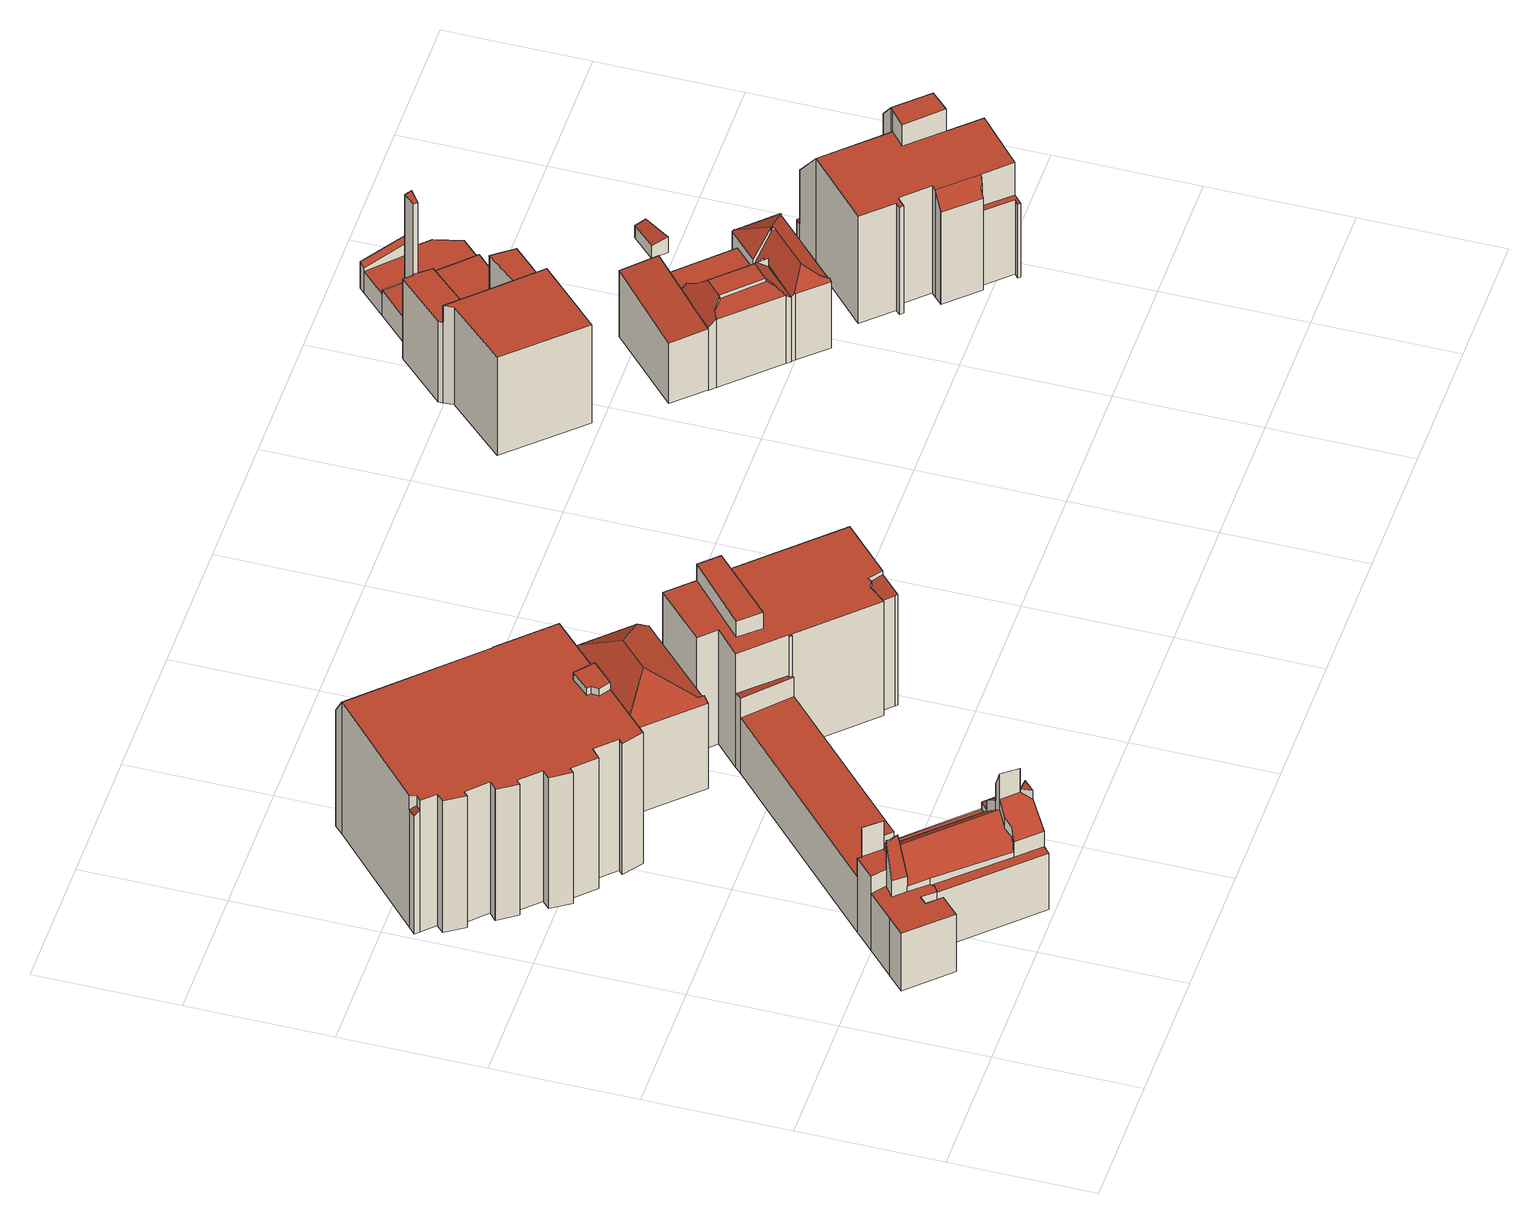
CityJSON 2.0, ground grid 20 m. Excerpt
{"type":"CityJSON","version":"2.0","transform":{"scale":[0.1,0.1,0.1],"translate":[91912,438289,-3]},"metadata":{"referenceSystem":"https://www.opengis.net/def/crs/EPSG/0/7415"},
"CityObjects":{
"building1":{"type":"Building","attributes":{"b3_bag_bag_overlap":0,"b3_dak_type":"slanted","b3_extrusie":"standard","b3_h_dak_50p":20.14,"b3_h_dak_70p":20.16,"b3_h_dak_max":21.25,"b3_h_dak_min":18.56,"b3_h_maaiveld":-2.49,"b3_h_nok":17.98,"b3_is_glas_dak":false,"b3_kas_warenhuis":false,"b3_mutatie_ahn3_ahn4":false,"b3_mutatie_ahn4_ahn5":false,"b3_n_nok":2,"b3_n_vlakken":11,"b3_rmse_lod12":0.512,"b3_rmse_lod13":0.512,"b3_rmse_lod22":0.178,"b3_t_run":475,"b3_val3dity_lod12":"[]","b3_val3dity_lod13":"[]","b3_val3dity_lod22":"[]","b3_volume_lod12":17142.14,"b3_volume_lod13":17142.14,"b3_volume_lod22":17075.92,"geconstateerd":false,"oorspronkelijkbouwjaar":1991,"status":"Pand in gebruik","b3_opp_grond":756.88,"b3_opp_dak_plat":670.08,"b3_opp_dak_schuin":101.06,"b3_opp_scheidingsmuur":464.75,"b3_opp_buitenmuur":2243.41},"children":["building1-1"]},
"building1-1":{"type":"BuildingPart","parents":["building1"],"geometry":[{"type":"Solid","lod":"2.2","boundaries":[[[[0,1,2,3,4,5,6,7,8,9,10,11,12,13,14,15,16,17,18,19,20,21,22,23,24,25,26,27,28,29,30,31,32,33,34,35,36,37,38,39,40,41,42]],[[43,1,0,44]],[[45,39,38,46]],[[46,38,37,47]],[[47,37,36,48]],[[49,50,51,52]],[[48,36,35,53]],[[53,35,34,54]],[[54,34,33,55]],[[56,22,21,57]],[[58,31,30,59]],[[59,30,29,60]],[[55,33,32,61]],[[61,32,31,58]],[[62,23,22,56]],[[44,0,42,63]],[[64,25,24,65]],[[66,67,26,25,64]],[[65,24,23,62]],[[68,17,16,69]],[[70,18,17,68]],[[71,13,12,72]],[[73,14,13,71]],[[74,19,18,70]],[[75,15,14,73]],[[76,11,10,77]],[[69,16,15,75]],[[72,12,11,76]],[[78,79,7,6,80,81]],[[77,10,9,82]],[[82,9,8,83]],[[83,8,7,79]],[[84,85,79,78]],[[86,4,3,87]],[[87,3,2,88]],[[88,2,1,43]],[[89,41,40,90]],[[63,42,41,89]],[[90,40,39,45]],[[80,6,5,91]],[[81,80,50,49]],[[91,5,4,86]],[[92,93,85,84]],[[94,95,67,66]],[[96,27,26,67]],[[60,29,28,97,98]],[[97,28,27,96]],[[98,97,95,94]],[[52,51,99,100]],[[100,99,93,92]],[[101,20,19,74]],[[57,21,20,101]],[[91,86,87,88,43,44,63]],[[95,97,96,67]],[[100,92,84,78,81,49,52]],[[90,60,98,94,66,64,65,62,56,57,101,74,70,68,69,75,73,71,72,76,77,82,83,79,85,93,99,51,50,80,91,63,89]],[[60,90,45,46,47,48,53,54,55,61,58,59]]]],"semantics":{"surfaces":[{"type":"GroundSurface"},{"type":"WallSurface","on_footprint_edge":true},{"type":"WallSurface","on_footprint_edge":false},{"type":"RoofSurface","b3_hellingshoek":59.51,"b3_h_dak_min":16.57,"b3_h_dak_50p":18.4,"b3_h_dak_max":20.14,"b3_azimut":45.91,"b3_h_dak_70p":19.05},{"type":"RoofSurface","b3_h_dak_min":17.63,"b3_azimut":318.28,"b3_hellingshoek":42.63,"b3_h_dak_70p":18.32,"b3_h_dak_50p":18.01,"b3_h_dak_max":20.17},{"type":"RoofSurface","b3_h_dak_min":21.25,"b3_hellingshoek":0.167,"b3_h_dak_70p":21.26,"b3_h_dak_max":21.26,"b3_h_dak_50p":21.26,"b3_azimut":352.09},{"type":"RoofSurface","b3_azimut":146.89,"b3_h_dak_min":20.11,"b3_h_dak_70p":20.16,"b3_hellingshoek":0.109,"b3_h_dak_max":21.26,"b3_h_dak_50p":20.15},{"type":"RoofSurface","b3_hellingshoek":59.97,"b3_h_dak_max":20.18,"b3_h_dak_50p":18.51,"b3_h_dak_70p":19.17,"b3_azimut":45.55,"b3_h_dak_min":16.09}],"values":[[0,1,1,1,1,2,1,1,1,1,1,1,1,1,1,1,1,1,1,1,1,1,1,1,1,1,1,1,1,1,1,1,2,1,1,1,1,1,1,1,2,1,2,2,1,1,1,2,2,2,1,1,3,4,5,6,7]]}}]},
"building2":{"type":"Building","attributes":{"b3_bag_bag_overlap":0,"b3_dak_type":"slanted","b3_extrusie":"standard","b3_h_dak_50p":10.95,"b3_h_dak_70p":17.66,"b3_h_dak_max":20.5,"b3_h_dak_min":7.57,"b3_h_maaiveld":-2.01,"b3_h_nok":18.55,"b3_is_glas_dak":false,"b3_kas_warenhuis":false,"b3_mutatie_ahn3_ahn4":false,"b3_mutatie_ahn4_ahn5":false,"b3_n_nok":6,"b3_n_vlakken":36,"b3_rmse_lod12":6.91,"b3_rmse_lod13":0.881,"b3_rmse_lod22":0.302,"b3_t_run":1034,"b3_val3dity_lod12":"[]","b3_val3dity_lod13":"[]","b3_val3dity_lod22":"[303]","b3_volume_lod12":17277.95,"b3_volume_lod13":12801.26,"b3_volume_lod22":12811.57,"geconstateerd":false,"oorspronkelijkbouwjaar":1930,"status":"Pand in gebruik","b3_opp_grond":878.5,"b3_opp_dak_plat":703.09,"b3_opp_dak_schuin":253.64,"b3_opp_scheidingsmuur":311.69,"b3_opp_buitenmuur":2917.66},"children":["building2-1"]},
"building2-1":{"type":"BuildingPart","parents":["building2"],"geometry":[{"type":"Solid","lod":"2.2","boundaries":[[[[102,103,104,105,106,107,108,109,110,111,112,113,114,115,116,117,118,119,120,121,122,123,124,125,126,127,128,129,130,131,132,133,134,135,136,137,138,139]],[[140,109,108,141]],[[142,133,132,143]],[[143,132,131,144]],[[145,125,124,146]],[[147,123,122,148]],[[146,124,123,147]],[[149,150,151,152]],[[148,122,121,153]],[[153,121,120,154]],[[154,120,119,155]],[[156,128,127,157]],[[158,126,125,145]],[[159,160,161,162]],[[163,164,160,159]],[[165,114,113,166,167]],[[168,169,170,171]],[[172,173,169,168]],[[174,157,127,126,158,175]],[[176,156,177,178]],[[141,108,107,177]],[[179,180,181,182]],[[182,181,106,105,183]],[[184,185,186,187]],[[188,189,185,184]],[[190,165,191,192]],[[192,191,193,194]],[[194,193,115,114,165,190]],[[195,112,111,196,197]],[[166,113,112,195]],[[198,152,151,199,200]],[[201,202,152,198]],[[203,204,205,206]],[[167,166,207,208]],[[209,210,116,115,193]],[[211,212,164,163]],[[173,134,133,142]],[[213,139,138,214]],[[214,138,137,215]],[[216,136,135,217]],[[218,217,135,134,173,172]],[[219,129,128,156,176]],[[220,192,191,221,222]],[[223,211,191,192,220]],[[222,221,224,212,211,223]],[[208,207,149,224,221]],[[189,118,117,225]],[[197,196,150,149,207]],[[183,105,104,226]],[[227,228,157,174]],[[229,230,228,227]],[[155,119,118,189,188]],[[231,110,109,140]],[[232,102,139,213]],[[233,234,180,179]],[[235,219,234,233]],[[236,237,238,239]],[[237,240,187,241]],[[225,117,116,210]],[[242,243,244,210,209]],[[245,246,247,248]],[[249,250,215,251]],[[251,215,137,136,216]],[[171,170,217,218]],[[248,247,250,249]],[[252,130,129,219,235]],[[144,131,130,252]],[[178,177,107,106,181]],[[196,111,110,231]],[[162,161,243,242]],[[253,254,255,256]],[[256,255,257,258]],[[206,205,259]],[[260,259,254,253]],[[175,158,261,257]],[[226,104,103,262,263]],[[263,262,246,245]],[[262,103,102,232]],[[239,238,259,260]],[[204,203,264]],[[265,229,264,266]],[[266,264,202,201]],[[200,199,230,229,265]],[[267,268,240,237,236]],[[258,257,261,268,267]],[[241,187,186,244,243]],[[194,190,192]],[[222,223,220]],[[208,221,191,165,167]],[[197,207,166,195]],[[171,218,172,168]],[[178,181,180,234,219,176]],[[162,242,209,193,191,211,163,159]],[[264,229,227,174,175,257,255,254,259,205,204]],[[244,186,185,189,225,210]],[[263,245,248,249,251,216,217,170,169,173,142,143,144,252,235,233,179,182,183,226]],[[232,213,214,215,250,247,246,262]],[[258,267,236,239,260,253,256]],[[200,265,266,201,198]],[[202,264,203,206,212,224,149,152]],[[230,199,151,150,196,231,140,141,177,156,157,228]],[[268,261,158,145,146,147,148,153,154,155,188,184,187,240]],[[241,243,161,160,164,212,206,259,238,237]]]],"semantics":{"surfaces":[{"type":"GroundSurface"},{"type":"WallSurface","on_footprint_edge":true},{"type":"WallSurface","on_footprint_edge":false},{"type":"RoofSurface","b3_h_dak_70p":14.77,"b3_h_dak_min":14.74,"b3_h_dak_50p":14.77,"b3_azimut":259.97,"b3_hellingshoek":4.01,"b3_h_dak_max":14.81},{"type":"RoofSurface","b3_h_dak_max":18.52,"b3_h_dak_50p":16.99,"b3_hellingshoek":66.55,"b3_h_dak_70p":17.67,"b3_h_dak_min":15.36,"b3_azimut":48.12},{"type":"RoofSurface","b3_h_dak_min":10.24,"b3_h_dak_max":17.58,"b3_h_dak_50p":11.87,"b3_azimut":45.06,"b3_h_dak_70p":12.53,"b3_hellingshoek":42.79},{"type":"RoofSurface","b3_h_dak_min":8.9,"b3_h_dak_70p":8.93,"b3_h_dak_50p":8.92,"b3_azimut":34.21,"b3_h_dak_max":10.24,"b3_hellingshoek":1.64},{"type":"RoofSurface","b3_h_dak_max":20.46,"b3_azimut":275.1,"b3_h_dak_70p":20.45,"b3_h_dak_min":20.43,"b3_h_dak_50p":20.45,"b3_hellingshoek":0.159},{"type":"RoofSurface","b3_h_dak_max":17.65,"b3_hellingshoek":9.45,"b3_h_dak_min":10.74,"b3_h_dak_70p":10.9,"b3_h_dak_50p":10.86,"b3_azimut":48.07},{"type":"RoofSurface","b3_h_dak_max":18.52,"b3_azimut":226.75,"b3_hellingshoek":43.1,"b3_h_dak_70p":13.18,"b3_h_dak_min":10.29,"b3_h_dak_50p":12.5},{"type":"RoofSurface","b3_h_dak_min":10.75,"b3_h_dak_50p":10.78,"b3_azimut":0.956,"b3_hellingshoek":0.582,"b3_h_dak_70p":10.78,"b3_h_dak_max":16.3},{"type":"RoofSurface","b3_hellingshoek":0.188,"b3_h_dak_70p":7.69,"b3_h_dak_50p":7.68,"b3_h_dak_min":7.65,"b3_azimut":348.84,"b3_h_dak_max":10.61},{"type":"RoofSurface","b3_h_dak_max":20.46,"b3_h_dak_70p":17.69,"b3_h_dak_50p":17.68,"b3_hellingshoek":0.209,"b3_azimut":232.48,"b3_h_dak_min":17.65},{"type":"RoofSurface","b3_h_dak_min":16.85,"b3_h_dak_50p":17,"b3_h_dak_max":17.68,"b3_azimut":310.42,"b3_h_dak_70p":17.05,"b3_hellingshoek":4.96},{"type":"RoofSurface","b3_h_dak_max":16.3,"b3_h_dak_min":11.21,"b3_h_dak_50p":13.75,"b3_h_dak_70p":14.61,"b3_azimut":224.61,"b3_hellingshoek":67.31},{"type":"RoofSurface","b3_h_dak_50p":13.28,"b3_h_dak_70p":14.14,"b3_azimut":48.12,"b3_hellingshoek":66.55,"b3_h_dak_max":15.18,"b3_h_dak_min":9.94},{"type":"RoofSurface","b3_h_dak_70p":11.21,"b3_h_dak_max":16.22,"b3_h_dak_min":8.38,"b3_azimut":46.37,"b3_h_dak_50p":10.43,"b3_hellingshoek":42.71},{"type":"RoofSurface","b3_h_dak_70p":7.61,"b3_h_dak_min":7.56,"b3_hellingshoek":0.188,"b3_h_dak_max":10.92,"b3_h_dak_50p":7.6,"b3_azimut":348.85},{"type":"RoofSurface","b3_h_dak_max":14.62,"b3_azimut":110.51,"b3_h_dak_min":7.82,"b3_h_dak_70p":7.95,"b3_h_dak_50p":7.92,"b3_hellingshoek":1.21},{"type":"RoofSurface","b3_h_dak_max":16.29,"b3_h_dak_50p":10.8,"b3_h_dak_min":8.67,"b3_azimut":226.37,"b3_h_dak_70p":11.6,"b3_hellingshoek":42.58}],"values":[[0,1,1,1,1,1,1,2,1,1,1,1,1,2,2,1,2,2,1,2,1,2,1,2,2,2,2,1,1,1,2,2,2,2,1,2,1,1,1,1,1,1,2,2,2,2,1,2,1,2,2,1,1,1,2,2,2,2,1,2,2,2,1,2,2,1,1,1,1,2,2,2,2,2,2,1,2,1,2,2,2,2,2,2,2,2,3,4,5,6,7,8,9,10,11,12,13,14,15,16,17,18,19]]}}]},
"building3":{"type":"Building","attributes":{"b3_dak_type":"slanted","b3_extrusie":"standard","b3_h_dak_50p":14.19,"b3_h_dak_70p":14.82,"b3_h_dak_max":16.37,"b3_h_dak_min":12.75,"b3_h_maaiveld":-1.86,"b3_h_nok":16.47,"b3_is_glas_dak":false,"b3_kas_warenhuis":false,"b3_mutatie_ahn3_ahn4":false,"b3_mutatie_ahn4_ahn5":false,"b3_n_nok":1,"b3_n_vlakken":7,"b3_rmse_lod12":1.11,"b3_rmse_lod13":1.11,"b3_rmse_lod22":0.16,"b3_t_run":162,"b3_val3dity_lod12":"[]","b3_val3dity_lod13":"[]","b3_val3dity_lod22":"[]","b3_volume_lod12":3183.1,"b3_volume_lod13":3183.1,"b3_volume_lod22":3075.85,"geconstateerd":false,"oorspronkelijkbouwjaar":1896,"status":"Pand in gebruik","b3_opp_grond":190.86,"b3_opp_dak_plat":0,"b3_opp_dak_schuin":225.06,"b3_opp_scheidingsmuur":0,"b3_opp_buitenmuur":826.29},"children":["building3-1"]},
"building3-1":{"type":"BuildingPart","parents":["building3"],"geometry":[{"type":"Solid","lod":"2.2","boundaries":[[[[269,270,271,272,273,274,275,276]],[[277,269,276,278]],[[279,272,271,280]],[[281,273,272,279]],[[282,275,274,283]],[[278,276,275,282]],[[283,274,273,281]],[[284,285,286]],[[280,271,270,285,284]],[[285,270,269,277]],[[278,282,287]],[[283,281,279,288,287,282]],[[280,284,286,288,279]],[[285,277,278,287,288,286]]]],"semantics":{"surfaces":[{"type":"GroundSurface"},{"type":"WallSurface","on_footprint_edge":true},{"type":"WallSurface","on_footprint_edge":false},{"type":"RoofSurface","b3_h_dak_70p":14.69,"b3_h_dak_50p":14.27,"b3_azimut":45.88,"b3_hellingshoek":31.55,"b3_h_dak_max":15.99,"b3_h_dak_min":13.57},{"type":"RoofSurface","b3_h_dak_50p":14.01,"b3_h_dak_min":12.43,"b3_h_dak_70p":14.78,"b3_h_dak_max":16.53,"b3_azimut":316.73,"b3_hellingshoek":32.27},{"type":"RoofSurface","b3_h_dak_max":16.48,"b3_h_dak_50p":13.88,"b3_h_dak_min":12.78,"b3_h_dak_70p":14.39,"b3_hellingshoek":31.09,"b3_azimut":226.27},{"type":"RoofSurface","b3_h_dak_max":16.53,"b3_h_dak_min":12.73,"b3_h_dak_70p":14.96,"b3_hellingshoek":32.32,"b3_h_dak_50p":14.28,"b3_azimut":135.27}],"values":[[0,1,1,1,1,1,1,2,1,1,3,4,5,6]]}}]},
"building4":{"type":"Building","attributes":{"b3_bag_bag_overlap":0,"b3_dak_type":"slanted","b3_extrusie":"standard","b3_h_dak_50p":5.81,"b3_h_dak_70p":16.76,"b3_h_dak_max":17.13,"b3_h_dak_min":3.62,"b3_h_maaiveld":0.023,"b3_is_glas_dak":false,"b3_kas_warenhuis":false,"b3_mutatie_ahn3_ahn4":false,"b3_mutatie_ahn4_ahn5":false,"b3_n_nok":0,"b3_n_vlakken":17,"b3_rmse_lod12":8.84,"b3_rmse_lod13":0.954,"b3_rmse_lod22":0.903,"b3_t_run":160,"b3_val3dity_lod12":"[]","b3_val3dity_lod13":"[]","b3_val3dity_lod22":"[]","b3_volume_lod12":8222.96,"b3_volume_lod13":4889.62,"b3_volume_lod22":4828.33,"geconstateerd":false,"oorspronkelijkbouwjaar":1931,"status":"Pand in gebruik","b3_opp_grond":491.53,"b3_opp_dak_plat":476.27,"b3_opp_dak_schuin":20.08,"b3_opp_scheidingsmuur":788.28,"b3_opp_buitenmuur":790.44,"b3_bouwlagen":5},"children":["building4-1"]},
"building4-1":{"type":"BuildingPart","parents":["building4"],"geometry":[{"type":"Solid","lod":"2.2","boundaries":[[[[289,290,291,292,293,294,295,296,297,298,299,300,301,302,303,304,305,306,307]],[[308,300,299,309]],[[310,311,312,313,314]],[[315,290,289,316,317]],[[317,316,318,319]],[[309,299,298,320]],[[321,293,292,322]],[[319,318,323,324]],[[324,323,291,290,315]],[[325,302,301,326]],[[327,310,326,328]],[[314,313,329,330]],[[331,304,303,332]],[[332,303,302,325]],[[333,334,335,336,337]],[[338,339,340,341]],[[342,343,339,338]],[[328,326,301,300,308]],[[344,294,293,321]],[[343,295,294,344,345]],[[346,305,304,331]],[[347,348,306,305,346,349]],[[350,351,307,306,348]],[[352,330,329,353,354]],[[354,353,355,348,347]],[[356,341,340,357,358]],[[358,357,359,360,361]],[[313,312,362,363]],[[364,297,296,365,366]],[[365,296,295,343,342]],[[366,365,341,356]],[[337,336,367,311,310,327]],[[368,369,367,336]],[[320,298,297,364,370]],[[349,346,330,352]],[[316,289,307,351]],[[363,362,355,353]],[[322,292,291,323]],[[370,364,334,333]],[[360,359,369,368]],[[361,360,335,334]],[[345,344,351,350]],[[324,315,317,319]],[[330,346,331,332,325,326,310,314]],[[341,365,342,338]],[[349,352,354,347]],[[363,353,329,313]],[[370,333,337,327,328,308,309,320]],[[345,350,348,355,362,312,311,367,369,359,357,340,339,343]],[[361,334,364,366,356,358]],[[335,360,368,336]],[[351,344,321,322,323,318,316]]]],"semantics":{"surfaces":[{"type":"GroundSurface"},{"type":"WallSurface","on_footprint_edge":true},{"type":"WallSurface","on_footprint_edge":false},{"type":"RoofSurface","b3_h_dak_max":6.31,"b3_h_dak_min":4.38,"b3_azimut":247.08,"b3_h_dak_70p":5.62,"b3_hellingshoek":30.27,"b3_h_dak_50p":5.31},{"type":"RoofSurface","b3_h_dak_50p":13.83,"b3_h_dak_max":16.81,"b3_azimut":88.17,"b3_hellingshoek":0.98,"b3_h_dak_min":13.75,"b3_h_dak_70p":13.85},{"type":"RoofSurface","b3_hellingshoek":3.01,"b3_h_dak_max":13.79,"b3_h_dak_min":7.4,"b3_h_dak_70p":7.49,"b3_h_dak_50p":7.46,"b3_azimut":31.41},{"type":"RoofSurface","b3_h_dak_min":25.92,"b3_hellingshoek":1.2,"b3_h_dak_max":25.93,"b3_h_dak_50p":25.93,"b3_h_dak_70p":25.93,"b3_azimut":317.61},{"type":"RoofSurface","b3_azimut":352.42,"b3_h_dak_70p":7.61,"b3_h_dak_50p":7.57,"b3_hellingshoek":4.31,"b3_h_dak_max":25.93,"b3_h_dak_min":7.49},{"type":"RoofSurface","b3_azimut":38.87,"b3_hellingshoek":0.801,"b3_h_dak_min":16.8,"b3_h_dak_max":16.99,"b3_h_dak_50p":16.9,"b3_h_dak_70p":16.93},{"type":"RoofSurface","b3_azimut":307.52,"b3_hellingshoek":0.388,"b3_h_dak_min":4.43,"b3_h_dak_50p":4.47,"b3_h_dak_70p":4.49,"b3_h_dak_max":25.93},{"type":"RoofSurface","b3_hellingshoek":0.612,"b3_h_dak_min":13.79,"b3_h_dak_50p":13.83,"b3_h_dak_70p":13.85,"b3_azimut":48.64,"b3_h_dak_max":16.83},{"type":"RoofSurface","b3_h_dak_max":16.82,"b3_h_dak_50p":10.65,"b3_h_dak_70p":10.68,"b3_hellingshoek":3.37,"b3_h_dak_min":10.59,"b3_azimut":219.49},{"type":"RoofSurface","b3_h_dak_min":3.62,"b3_h_dak_50p":3.66,"b3_azimut":43.74,"b3_hellingshoek":0.525,"b3_h_dak_70p":3.67,"b3_h_dak_max":5.93}],"values":[[0,1,2,1,2,1,1,2,1,1,2,2,1,1,2,2,2,1,1,1,1,1,1,2,2,2,2,2,1,1,2,2,2,1,2,1,2,1,2,2,2,2,3,4,5,6,7,8,9,10,11,12]]}}]},
"building5":{"type":"Building","attributes":{"b3_bag_bag_overlap":0,"b3_dak_type":"slanted","b3_extrusie":"standard","b3_h_dak_50p":9.99,"b3_h_dak_70p":10.03,"b3_h_dak_max":10.13,"b3_h_dak_min":9.11,"b3_h_maaiveld":-1.18,"b3_is_glas_dak":false,"b3_kas_warenhuis":false,"b3_mutatie_ahn3_ahn4":false,"b3_mutatie_ahn4_ahn5":false,"b3_n_nok":0,"b3_n_vlakken":5,"b3_rmse_lod12":1.06,"b3_rmse_lod13":1.06,"b3_rmse_lod22":1.07,"b3_t_run":26,"b3_val3dity_lod12":"[]","b3_val3dity_lod13":"[]","b3_val3dity_lod22":"[]","b3_volume_lod12":859.53,"b3_volume_lod13":859.53,"b3_volume_lod22":837.48,"geconstateerd":false,"oorspronkelijkbouwjaar":1925,"status":"Pand in gebruik","b3_opp_grond":76.72,"b3_opp_dak_plat":0,"b3_opp_dak_schuin":76.94,"b3_opp_scheidingsmuur":283.8,"b3_opp_buitenmuur":139.35,"b3_bouwlagen":4},"children":["building5-1"]},
"building5-1":{"type":"BuildingPart","parents":["building5"],"geometry":[{"type":"Solid","lod":"2.2","boundaries":[[[[371,372,373,374]],[[375,371,374,376]],[[376,374,373,377]],[[377,373,372,378]],[[378,372,371,375]],[[378,375,376,377]]]],"semantics":{"surfaces":[{"type":"GroundSurface"},{"type":"WallSurface","on_footprint_edge":true},{"type":"RoofSurface","b3_h_dak_70p":9.96,"b3_h_dak_50p":9.76,"b3_azimut":239.06,"b3_hellingshoek":4.33,"b3_h_dak_max":10.3,"b3_h_dak_min":9.2}],"values":[[0,1,1,1,1,2]]}}]},
"building6":{"type":"Building","attributes":{"b3_bag_bag_overlap":0,"b3_dak_type":"slanted","b3_extrusie":"standard","b3_h_dak_50p":10.44,"b3_h_dak_70p":11.04,"b3_h_dak_max":12.06,"b3_h_dak_min":5.26,"b3_h_maaiveld":-1.26,"b3_h_nok":10.88,"b3_is_glas_dak":false,"b3_kas_warenhuis":false,"b3_mutatie_ahn3_ahn4":false,"b3_mutatie_ahn4_ahn5":false,"b3_n_nok":2,"b3_n_vlakken":13,"b3_rmse_lod12":2.14,"b3_rmse_lod13":1.53,"b3_rmse_lod22":0.227,"b3_t_run":78,"b3_val3dity_lod12":"[]","b3_val3dity_lod13":"[]","b3_val3dity_lod22":"[]","b3_volume_lod12":1890.44,"b3_volume_lod13":1813.69,"b3_volume_lod22":1684.17,"geconstateerd":false,"oorspronkelijkbouwjaar":1925,"status":"Pand in gebruik","b3_opp_grond":154.88,"b3_opp_dak_plat":67.48,"b3_opp_dak_schuin":109.94,"b3_opp_scheidingsmuur":290.31,"b3_opp_buitenmuur":254.97,"b3_bouwlagen":5},"children":["building6-1"]},
"building6-1":{"type":"BuildingPart","parents":["building6"],"geometry":[{"type":"Solid","lod":"2.2","boundaries":[[[[379,380,381,382,383,384,385,386,387,388,389,390,391]],[[392,393,394,395]],[[396,397,398,399]],[[400,401,402,403]],[[401,386,385,393,392]],[[404,387,386,401,400]],[[405,388,387,404]],[[406,384,383,407]],[[393,385,384,406]],[[408,409,381,380,410]],[[395,394,382,381,409]],[[407,383,382,394]],[[411,412,413]],[[412,411,389,388,405]],[[414,390,389,411]],[[415,379,391,416]],[[416,391,390,414]],[[410,380,379,415,417]],[[417,415,418]],[[419,420,421]],[[422,403,402,409,408]],[[403,422,423]],[[420,419,397,396]],[[424,425,426]],[[399,398,425,424]],[[407,394,393,406]],[[409,402,401,392,395]],[[427,423,422,408,410,417,418,421,420,396]],[[425,398,397,419,421,418,415,416,426]],[[428,399,424,426,416,414,411,413]],[[423,427,428,413,412,405,404,400,403]],[[399,428,427,396]]]],"semantics":{"surfaces":[{"type":"GroundSurface"},{"type":"WallSurface","on_footprint_edge":false},{"type":"WallSurface","on_footprint_edge":true},{"type":"RoofSurface","b3_azimut":50.46,"b3_h_dak_min":5.06,"b3_hellingshoek":9.93,"b3_h_dak_70p":5.33,"b3_h_dak_50p":5.25,"b3_h_dak_max":8.41},{"type":"RoofSurface","b3_h_dak_70p":8.42,"b3_h_dak_max":10.49,"b3_h_dak_50p":8.41,"b3_azimut":10.81,"b3_hellingshoek":0.345,"b3_h_dak_min":8.38},{"type":"RoofSurface","b3_h_dak_70p":10.76,"b3_h_dak_50p":10.44,"b3_h_dak_max":12.01,"b3_h_dak_min":9.51,"b3_hellingshoek":40.79,"b3_azimut":314.46},{"type":"RoofSurface","b3_h_dak_70p":11.17,"b3_h_dak_max":12.24,"b3_h_dak_50p":10.97,"b3_h_dak_min":10.48,"b3_hellingshoek":19.98,"b3_azimut":227.72},{"type":"RoofSurface","b3_hellingshoek":44.64,"b3_azimut":135.52,"b3_h_dak_70p":11.21,"b3_h_dak_max":12.26,"b3_h_dak_50p":10.84,"b3_h_dak_min":9.78},{"type":"RoofSurface","b3_h_dak_50p":10.41,"b3_azimut":46.12,"b3_hellingshoek":47.11,"b3_h_dak_max":12.04,"b3_h_dak_min":8.87,"b3_h_dak_70p":10.87},{"type":"RoofSurface","b3_hellingshoek":2.23,"b3_h_dak_70p":12,"b3_h_dak_max":12.26,"b3_h_dak_min":11.91,"b3_azimut":232.03,"b3_h_dak_50p":11.98}],"values":[[0,1,1,1,2,2,2,2,2,2,2,2,1,2,2,2,2,2,1,1,1,1,1,1,1,3,4,5,6,7,8,9]]}}]},
"building7":{"type":"Building","attributes":{"b3_bag_bag_overlap":0,"b3_dak_type":"slanted","b3_extrusie":"standard","b3_h_dak_50p":10.88,"b3_h_dak_70p":11.3,"b3_h_dak_max":12.16,"b3_h_dak_min":10.02,"b3_h_maaiveld":-1.2,"b3_h_nok":12.47,"b3_is_glas_dak":false,"b3_kas_warenhuis":false,"b3_mutatie_ahn3_ahn4":false,"b3_mutatie_ahn4_ahn5":false,"b3_n_nok":3,"b3_n_vlakken":6,"b3_rmse_lod12":0.775,"b3_rmse_lod13":0.775,"b3_rmse_lod22":0.222,"b3_t_run":63,"b3_val3dity_lod12":"[]","b3_val3dity_lod13":"[]","b3_val3dity_lod22":"[]","b3_volume_lod12":1087.36,"b3_volume_lod13":1087.36,"b3_volume_lod22":1053.54,"geconstateerd":false,"oorspronkelijkbouwjaar":1925,"status":"Pand in gebruik","b3_opp_grond":86.82,"b3_opp_dak_plat":0,"b3_opp_dak_schuin":107.5,"b3_opp_scheidingsmuur":153.6,"b3_opp_buitenmuur":319.71,"b3_bouwlagen":5},"children":["building7-1"]},
"building7-1":{"type":"BuildingPart","parents":["building7"],"geometry":[{"type":"Solid","lod":"2.2","boundaries":[[[[429,430,431,432,433,434,435,436,437,438,439,440]],[[441,442,443,444]],[[445,446,447]],[[448,433,432,442,441]],[[449,450,434,433,448]],[[451,435,434,450]],[[452,453,454]],[[454,453,436,435,451]],[[450,449,455]],[[414,429,440,456,457]],[[457,456,458]],[[456,440,439,459]],[[459,439,438,460,461]],[[461,460,462]],[[460,438,437,463]],[[463,437,436,453]],[[442,432,431,464]],[[465,466,446,445]],[[444,443,466,465]],[[464,431,430,467]],[[467,430,429,414]],[[463,453,452,468,445,447,469,462,460]],[[470,458,456,459,461,462,469]],[[465,455,449,448,441,444]],[[455,465,445,468,452,454,451,450]],[[467,414,457,458,470,469,447,446,466,443,442,464]]]],"semantics":{"surfaces":[{"type":"GroundSurface"},{"type":"WallSurface","on_footprint_edge":false},{"type":"WallSurface","on_footprint_edge":true},{"type":"RoofSurface","b3_hellingshoek":37.26,"b3_h_dak_50p":10.98,"b3_h_dak_min":10.02,"b3_azimut":136.21,"b3_h_dak_max":12.58,"b3_h_dak_70p":11.47},{"type":"RoofSurface","b3_h_dak_70p":10.96,"b3_hellingshoek":34.47,"b3_h_dak_50p":10.72,"b3_azimut":226.55,"b3_h_dak_max":12.15,"b3_h_dak_min":10.19},{"type":"RoofSurface","b3_h_dak_50p":10.66,"b3_azimut":315.42,"b3_h_dak_70p":11.14,"b3_h_dak_min":9.91,"b3_hellingshoek":34.57,"b3_h_dak_max":12.37},{"type":"RoofSurface","b3_azimut":47.32,"b3_hellingshoek":31.17,"b3_h_dak_70p":11.1,"b3_h_dak_min":9.95,"b3_h_dak_50p":10.67,"b3_h_dak_max":12.37},{"type":"RoofSurface","b3_h_dak_max":12.58,"b3_h_dak_min":8.74,"b3_hellingshoek":38.09,"b3_h_dak_70p":11.27,"b3_h_dak_50p":10.91,"b3_azimut":315.38}],"values":[[0,1,1,2,2,2,1,2,1,2,1,2,2,1,2,2,2,1,1,2,2,3,4,5,6,7]]}}]},
"building8":{"type":"Building","attributes":{"b3_bag_bag_overlap":0,"b3_dak_type":"slanted","b3_extrusie":"standard","b3_h_dak_50p":17.28,"b3_h_dak_70p":17.31,"b3_h_dak_max":21.12,"b3_h_dak_min":2.14,"b3_h_maaiveld":-1.16,"b3_is_glas_dak":false,"b3_kas_warenhuis":false,"b3_mutatie_ahn3_ahn4":false,"b3_mutatie_ahn4_ahn5":false,"b3_n_nok":0,"b3_n_vlakken":18,"b3_rmse_lod12":5.01,"b3_rmse_lod13":1.47,"b3_rmse_lod22":0.478,"b3_t_run":296,"b3_val3dity_lod12":"[]","b3_val3dity_lod13":"[]","b3_val3dity_lod22":"[]","b3_volume_lod12":8007.37,"b3_volume_lod13":6945,"b3_volume_lod22":6890.63,"geconstateerd":false,"oorspronkelijkbouwjaar":1981,"status":"Pand in gebruik","b3_opp_grond":433.5,"b3_opp_dak_plat":303.34,"b3_opp_dak_schuin":190.71,"b3_opp_scheidingsmuur":313.97,"b3_opp_buitenmuur":1217.17},"children":["building8-1"]},
"building8-1":{"type":"BuildingPart","parents":["building8"],"geometry":[{"type":"Solid","lod":"2.2","boundaries":[[[[471,472,473,474,475,476,477,478,479,480,481,482,483,484,485,486,487,488,489,490,491,492,493,494,495,496,497,498,499,500]],[[501,495,494,502]],[[502,494,493,503]],[[504,496,495,501]],[[503,493,492,505]],[[506,491,490,507]],[[508,483,482,509]],[[510,474,473,511,512]],[[505,492,491,506]],[[513,478,477,514,515]],[[516,497,496,504]],[[517,518,498,497,516]],[[514,477,476,519]],[[520,521,522,523]],[[519,476,475,522]],[[524,480,479,525]],[[525,479,478,513]],[[526,472,471,527]],[[528,529,530,531]],[[532,533,529,528]],[[531,530,534,535]],[[527,471,500,536]],[[537,538,539,540]],[[535,534,541,542]],[[542,541,543,544,545,546]],[[547,548,543,541]],[[549,550,533,532]],[[551,552,548,547]],[[546,545,553,554]],[[545,544,555,556]],[[557,489,488,558]],[[507,490,489,557]],[[509,482,481,559]],[[560,559,481,480,524]],[[558,488,487,561]],[[562,499,498,518]],[[563,564,518,517]],[[565,566,521,520]],[[567,568,566,565]],[[523,522,475,474,510]],[[554,553,550,549]],[[556,555,540,569]],[[512,511,570,571]],[[571,570,538,537]],[[511,473,472,526]],[[572,486,485,573,574]],[[561,487,486,572]],[[536,500,499,562]],[[575,576,559,560]],[[577,578,564,563]],[[569,540,539,578,577]],[[552,579,568,567]],[[515,514,579,552,551]],[[580,484,483,508]],[[573,485,484,580]],[[574,573,576,575]],[[549,532,528,531,535]],[[554,549,535,542,546]],[[552,567,565,520,523,510,512,571,537,540,555,544,543,548]],[[569,577,563,517,516,533,550,553,545,556]],[[575,560,524,530,529,533,516,504,501,502,503,505,506,507]],[[578,539,538,570,511,526,527,536,562,518,564]],[[579,514,519,522,521,566,568]],[[515,551,547,541,534,530,524,525,513]],[[576,573,580,508,509,559]],[[574,575,507,557,558,561,572]]]],"semantics":{"surfaces":[{"type":"GroundSurface"},{"type":"WallSurface","on_footprint_edge":true},{"type":"WallSurface","on_footprint_edge":false},{"type":"RoofSurface","b3_h_dak_min":21.03,"b3_h_dak_50p":21.05,"b3_azimut":13.67,"b3_h_dak_70p":21.05,"b3_hellingshoek":0.328,"b3_h_dak_max":21.07},{"type":"RoofSurface","b3_h_dak_max":21.06,"b3_hellingshoek":52.01,"b3_h_dak_min":16.91,"b3_azimut":46.77,"b3_h_dak_50p":18.92,"b3_h_dak_70p":19.77},{"type":"RoofSurface","b3_h_dak_70p":6.15,"b3_h_dak_min":6.1,"b3_h_dak_50p":6.13,"b3_hellingshoek":0.408,"b3_h_dak_max":17.08,"b3_azimut":286.04},{"type":"RoofSurface","b3_azimut":46.66,"b3_h_dak_70p":15.43,"b3_h_dak_max":21.03,"b3_h_dak_50p":14.1,"b3_h_dak_min":10.6,"b3_hellingshoek":52.77},{"type":"RoofSurface","b3_h_dak_max":21.07,"b3_azimut":282.83,"b3_h_dak_min":17.31,"b3_h_dak_50p":17.31,"b3_hellingshoek":0.0198,"b3_h_dak_70p":17.31},{"type":"RoofSurface","b3_azimut":200.61,"b3_h_dak_min":2.1,"b3_h_dak_50p":2.15,"b3_hellingshoek":0.97,"b3_h_dak_70p":2.16,"b3_h_dak_max":11.5},{"type":"RoofSurface","b3_h_dak_max":7.84,"b3_azimut":73.06,"b3_hellingshoek":1.23,"b3_h_dak_70p":3.35,"b3_h_dak_50p":3.33,"b3_h_dak_min":3.28},{"type":"RoofSurface","b3_h_dak_min":7.39,"b3_h_dak_50p":12.7,"b3_h_dak_max":21.06,"b3_h_dak_70p":14.87,"b3_azimut":46.93,"b3_hellingshoek":52.9},{"type":"RoofSurface","b3_h_dak_min":11.58,"b3_h_dak_50p":11.72,"b3_hellingshoek":6.93,"b3_azimut":218.43,"b3_h_dak_70p":11.75,"b3_h_dak_max":17.31},{"type":"RoofSurface","b3_h_dak_50p":16.17,"b3_hellingshoek":60.29,"b3_h_dak_max":17.9,"b3_azimut":226.31,"b3_h_dak_min":14.82,"b3_h_dak_70p":16.81}],"values":[[0,1,1,1,1,1,1,1,1,1,1,1,1,2,1,1,1,1,2,2,2,1,2,2,2,2,2,2,2,2,1,1,1,1,1,1,2,2,2,1,2,2,2,2,1,1,1,1,2,2,2,2,2,1,1,2,3,4,5,6,7,8,9,10,11,12]]}}]},
"building9":{"type":"Building","attributes":{"b3_dak_type":"slanted","b3_extrusie":"standard","b3_h_dak_50p":0.749,"b3_h_dak_70p":0.857,"b3_h_dak_max":1.01,"b3_h_dak_min":0.475,"b3_h_maaiveld":-1.56,"b3_is_glas_dak":false,"b3_kas_warenhuis":false,"b3_mutatie_ahn3_ahn4":false,"b3_mutatie_ahn4_ahn5":false,"b3_n_nok":0,"b3_n_vlakken":1,"b3_rmse_lod12":0.182,"b3_rmse_lod13":0.182,"b3_rmse_lod22":0.0604,"b3_t_run":9,"b3_val3dity_lod12":"[]","b3_val3dity_lod13":"[]","b3_val3dity_lod22":"[]","b3_volume_lod12":20.13,"b3_volume_lod13":20.13,"b3_volume_lod22":19.41,"geconstateerd":false,"oorspronkelijkbouwjaar":1925,"status":"Pand in gebruik","b3_opp_grond":8.51,"b3_opp_dak_plat":0,"b3_opp_dak_schuin":8.82,"b3_opp_scheidingsmuur":0,"b3_opp_buitenmuur":29.08},"children":["building9-1"]},
"building9-1":{"type":"BuildingPart","parents":["building9"],"geometry":[{"type":"Solid","lod":"2.2","boundaries":[[[[581,582,583,584]],[[585,581,584,586]],[[586,584,583,587]],[[587,583,582,588]],[[588,582,581,585]],[[588,585,586,587]]]],"semantics":{"surfaces":[{"type":"GroundSurface"},{"type":"WallSurface","on_footprint_edge":true},{"type":"RoofSurface","b3_h_dak_50p":0.663,"b3_hellingshoek":15.26,"b3_h_dak_min":0.363,"b3_h_dak_70p":0.77,"b3_h_dak_max":0.977,"b3_azimut":317.1}],"values":[[0,1,1,1,1,2]]}}]}
},
"vertices":[
[329,737,5],[334,742,5],[369,716,5],[364,711,5],[386,689,5],[376,679,5],[308,612,5],[279,583,5],[215,521,5],[188,540,5],[194,546,5],[168,573,5],[155,561,5],[126,590,5],[120,584,5],[102,611,5],[112,621,5],[86,648,5],[80,642,5],[62,668,5],[62,669,5],[73,679,5],[46,705,5],[40,699,5],[22,726,5],[32,736,5],[15,753,5],[9,759,5],[20,769,5],[159,899,5],[170,910,5],[192,887,5],[197,892,5],[219,860,5],[240,838,5],[245,843,5],[267,811,5],[288,789,5],[293,793,5],[318,758,5],[308,748,5],[307,748,5],[311,746,5],[334,742,208],[329,737,219],[318,758,208],[293,793,196],[288,789,207],[267,811,207],[284,633,242],[284,633,231],[283,633,231],[283,633,242],[245,843,195],[240,838,207],[219,860,206],[46,705,232],[73,679,232],[192,887,206],[170,910,206],[159,899,232],[197,892,195],[40,699,232],[311,746,231],[32,736,232],[22,726,232],[15,753,232],[15,753,215],[86,648,231],[112,621,231],[80,642,231],[126,590,231],[155,561,231],[120,584,231],[62,668,232],[102,611,231],[168,573,231],[194,546,231],[279,583,243],[279,583,231],[308,612,231],[308,612,243],[188,540,231],[215,521,231],[263,593,243],[263,593,231],[386,689,207],[364,711,207],[369,716,196],[307,748,231],[308,748,231],[376,679,231],[265,604,243],[265,604,231],[22,760,232],[22,760,215],[9,759,208],[20,769,208],[20,769,232],[260,608,231],[260,608,243],[62,669,232],
[562,313,10],[559,311,10],[555,307,10],[464,401,10],[462,399,10],[459,396,10],[258,205,10],[239,224,10],[230,215,10],[329,111,10],[356,84,10],[344,73,10],[322,52,10],[308,38,10],[285,16,10],[275,7,10],[166,121,10],[150,138,10],[141,129,10],[159,111,10],[156,108,10],[133,86,10],[79,142,10],[102,164,10],[139,199,10],[167,226,10],[402,449,10],[411,458,10],[446,491,10],[424,513,10],[492,578,10],[514,555,10],[525,543,10],[549,518,10],[674,387,10],[608,324,10],[579,296,10],[576,298,10],[239,224,106],[258,205,106],[514,555,207],[492,578,207],[424,513,207],[102,164,110],[79,142,110],[133,86,109],[156,108,108],[317,101,117],[317,101,107],[215,208,106],[215,208,117],[159,111,108],[141,129,109],[150,138,109],[402,449,106],[167,226,106],[139,199,109],[268,53,145],[268,53,128],[258,49,119],[258,49,136],[272,64,155],[272,64,137],[322,52,163],[344,73,120],[344,73,136],[440,466,234],[440,466,207],[465,438,207],[465,438,234],[525,543,235],[525,543,207],[167,226,138],[139,199,138],[402,449,140],[459,396,106],[459,396,139],[459,402,207],[459,402,138],[462,399,138],[462,399,207],[464,401,207],[176,128,108],[176,128,107],[177,134,106],[177,134,108],[166,121,108],[166,121,107],[322,52,178],[306,54,172],[306,54,177],[308,38,163],[308,38,177],[356,84,119],[329,111,107],[329,111,119],[215,208,134],[206,217,106],[206,217,135],[199,207,162],[199,207,128],[183,189,150],[183,189,138],[179,187,138],[179,187,154],[317,101,119],[317,101,135],[285,16,133],[285,16,107],[286,75,172],[286,75,154],[576,298,200],[579,296,201],[608,324,201],[674,387,207],[549,518,207],[549,518,235],[411,458,138],[306,54,213],[295,83,160],[295,83,188],[286,75,216],[295,83,143],[275,7,107],[555,307,207],[170,221,138],[170,221,106],[171,221,138],[171,221,106],[230,215,106],[562,313,199],[462,404,207],[462,404,137],[411,458,206],[155,157,135],[155,157,118],[170,174,139],[170,174,189],[155,157,109],[177,134,118],[256,47,133],[256,47,116],[256,47,107],[576,331,207],[576,331,199],[586,332,199],[586,332,207],[590,338,207],[590,338,199],[608,324,207],[446,491,207],[161,181,187],[161,181,138],[158,185,138],[158,185,187],[157,185,138],[157,185,186],[164,179,138],[164,179,188],[157,185,109],[559,311,198],[559,311,207],[192,199,138],[171,221,188],[192,199,186],[140,173,137],[140,173,109],
[479,592,11],[370,487,11],[363,480,11],[282,565,11],[281,566,11],[397,678,11],[410,664,11],[467,604,11],[479,592,157],[467,604,168],[282,565,158],[363,480,158],[281,566,157],[410,664,167],[397,678,156],[370,487,164],[370,487,158],[364,494,164],[407,604,194],[366,565,195],
[1089,1148,30],[1095,1154,30],[1152,1100,30],[1170,1082,30],[1179,1043,30],[1151,1015,30],[1096,960,30],[1081,945,30],[1026,889,30],[942,805,30],[851,902,30],[925,980,30],[924,995,30],[924,1001,30],[987,1066,30],[998,1055,30],[999,1056,30],[1013,1071,30],[1055,1113,30],[925,980,198],[851,902,200],[952,966,169],[952,966,74],[1016,1035,74],[1016,1035,107],[1016,1035,168],[1095,1154,76],[1089,1148,66],[1089,1148,71],[1144,1095,66],[1144,1095,89],[942,805,200],[1179,1043,66],[1170,1082,66],[1152,1100,66],[1152,1100,94],[924,1001,169],[924,995,169],[952,966,198],[924,995,198],[1003,1051,106],[1003,1051,168],[998,1055,168],[987,1066,168],[1004,912,198],[1004,912,169],[1004,912,136],[974,943,136],[974,943,198],[1081,976,104],[1081,976,75],[1068,962,75],[1068,962,105],[1096,960,104],[1096,960,75],[1151,1015,67],[1151,1015,75],[999,1056,168],[1013,1071,289],[1013,1071,74],[999,1056,289],[1055,1113,74],[1055,1113,67],[1003,1051,289],[1022,1065,105],[1022,1065,289],[1022,1065,74],[1068,962,168],[1059,974,75],[1059,974,168],[1005,913,75],[1005,913,136],[1005,913,169],[1035,1055,74],[1035,1055,106],[1026,889,169],[1081,945,106],[1081,945,168],[974,943,75],[989,950,137],[989,950,75],[1026,889,198],
[1054,686,18],[1016,726,18],[1116,821,18],[1155,781,18],[1054,686,123],[1155,781,133],[1116,821,132],[1016,726,122],
[1062,677,17],[1054,686,17],[1109,738,17],[1143,771,17],[1155,781,17],[1227,706,17],[1216,696,17],[1185,666,17],[1182,664,17],[1191,655,17],[1181,645,17],[1134,601,17],[1129,607,17],[1216,696,114],[1216,696,83],[1143,771,85],[1143,771,114],[1090,683,149],[1090,683,143],[1137,635,144],[1137,635,149],[1185,666,122],[1185,666,114],[1115,732,114],[1115,732,127],[1182,664,126],[1191,655,126],[1227,706,81],[1155,781,82],[1109,738,128],[1109,738,114],[1054,686,125],[1181,645,127],[1181,645,141],[1170,656,141],[1134,601,128],[1062,677,135],[1129,607,135],[1062,677,136],[1064,679,136],[1088,681,142],[1088,681,149],[1073,683,139],[1115,732,135],[1111,717,142],[1138,634,148],[1138,634,144],[1136,622,141],[1112,704,150],[1157,656,150],
[1134,601,18],[1191,655,18],[1182,664,18],[1185,666,18],[1227,706,18],[1229,704,18],[1274,657,18],[1272,655,18],[1175,562,18],[1175,563,18],[1172,560,18],[1138,597,18],[1185,666,129],[1185,666,120],[1221,654,147],[1221,654,153],[1224,653,155],[1224,653,149],[1223,647,152],[1227,706,130],[1229,704,132],[1229,704,131],[1274,657,131],[1265,656,135],[1272,655,130],[1272,655,133],[1228,704,132],[1138,597,132],[1138,597,133],[1138,598,133],[1172,560,132],[1175,563,131],[1175,563,135],[1172,575,139],[1175,562,130],[1182,664,120],[1224,654,154],[1224,654,148],[1191,655,130],[1253,655,141],[1174,600,151],[1139,598,133],
[1421,619,18],[1422,620,18],[1442,599,18],[1502,534,18],[1513,523,18],[1521,515,18],[1492,488,18],[1482,478,18],[1483,477,18],[1442,440,18],[1375,380,18],[1364,369,18],[1361,372,18],[1367,377,18],[1335,411,18],[1334,413,18],[1328,407,18],[1287,451,18],[1288,451,18],[1298,461,18],[1304,467,18],[1271,502,18],[1259,491,18],[1255,495,18],[1261,501,18],[1224,540,18],[1311,621,18],[1343,652,18],[1350,658,18],[1388,618,18],[1261,501,203],[1255,495,203],[1259,491,203],[1224,540,203],[1271,502,203],[1304,467,203],[1298,461,203],[1361,372,145],[1364,369,145],[1502,534,92],[1442,599,51],[1442,599,91],[1482,478,129],[1492,488,64],[1492,488,112],[1311,621,203],[1343,652,145],[1343,652,52],[1521,515,63],[1505,520,92],[1505,520,63],[1513,523,63],[1513,523,92],[1442,440,203],[1483,477,129],[1422,620,52],[1421,619,52],[1363,524,240],[1363,524,203],[1405,479,203],[1405,479,241],[1385,543,240],[1385,543,203],[1429,503,158],[1429,503,241],[1388,618,51],[1432,580,91],[1432,580,51],[1420,571,51],[1420,571,91],[1450,524,120],[1450,524,203],[1450,524,91],[1419,555,91],[1419,555,160],[1419,555,205],[1471,502,118],[1471,502,91],[1389,546,240],[1389,546,196],[1481,507,104],[1481,507,92],[1411,563,160],[1411,563,205],[1424,566,91],[1424,566,145],[1288,451,179],[1287,451,177],[1375,380,147],[1375,380,203],[1328,407,176],[1350,658,52],[1368,636,135],[1368,636,52],[1499,527,92],[1499,527,63],[1500,517,92],[1500,517,63],[1420,571,145],[1441,598,51],[1441,598,91],[1334,413,190],[1335,411,147],[1335,411,190],[1342,414,203],[1342,414,148],[1365,627,146],[1365,627,51],[1481,507,64],[1367,377,146],
[1268,824,14],[1299,855,14],[1310,844,14],[1284,807,14],[1268,824,35],[1284,807,41],[1310,844,39],[1299,855,34]
]}
